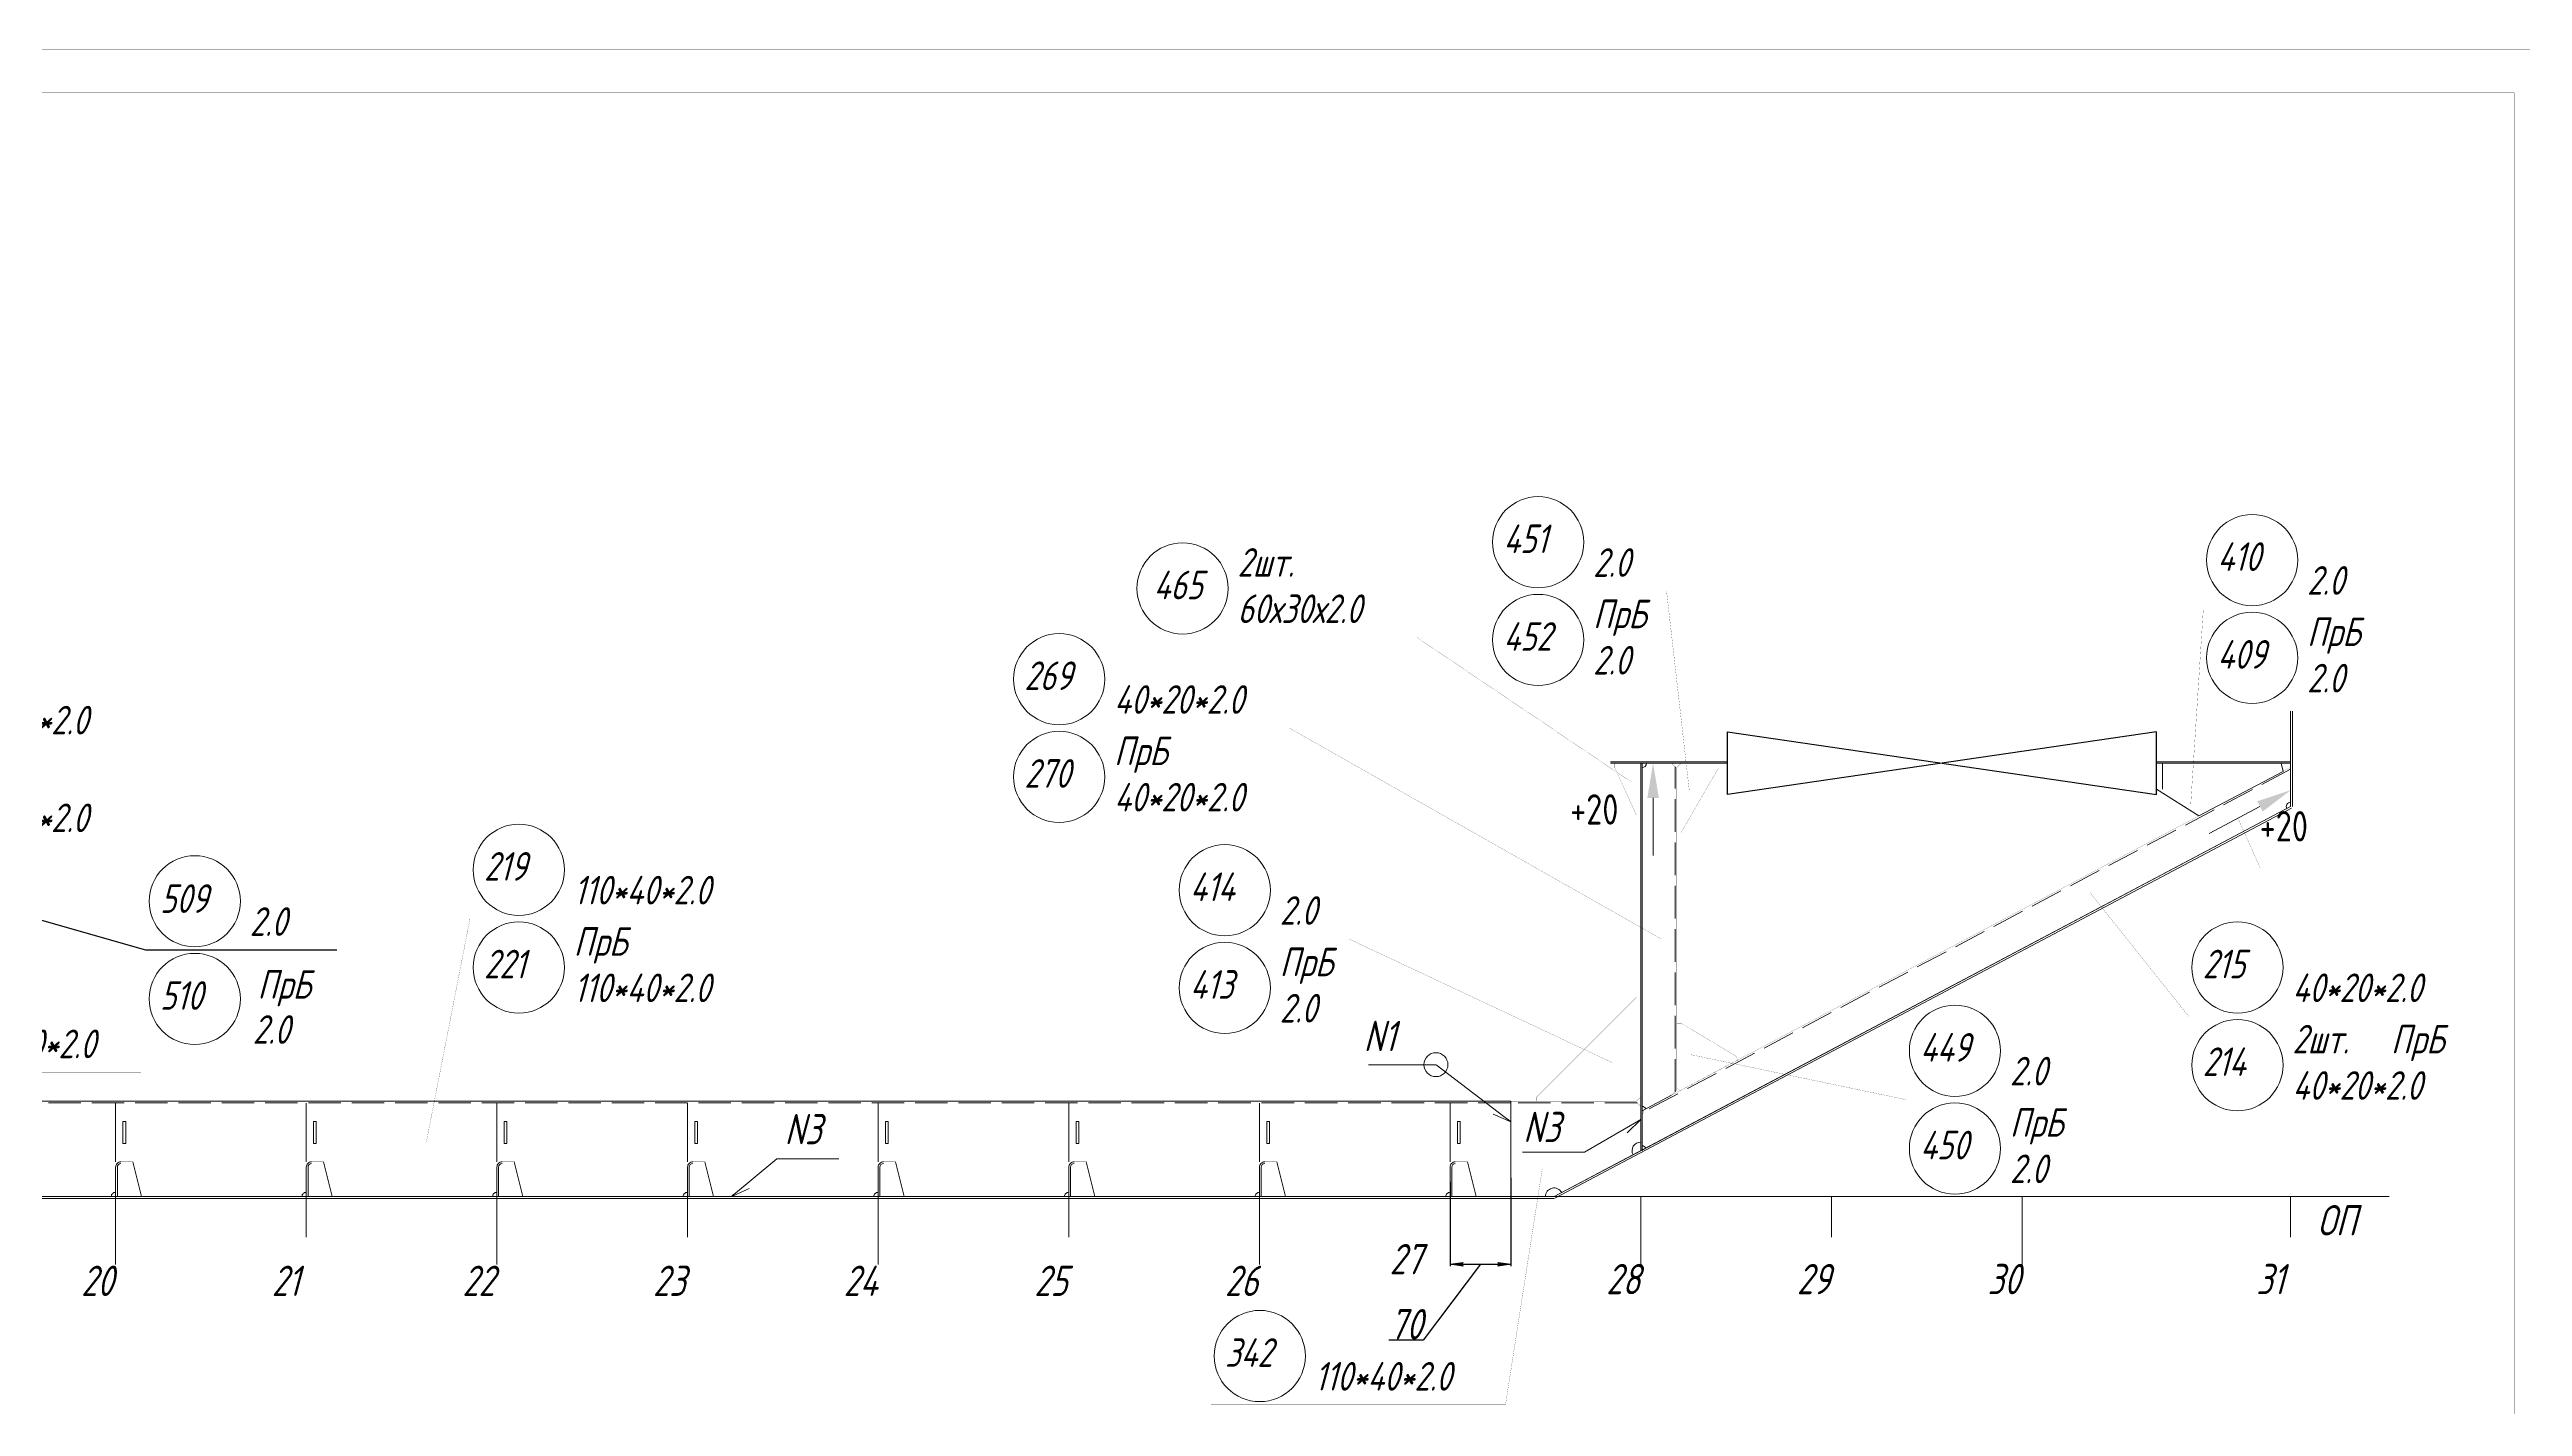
# Model space of a CAD drawing. Header units: millimetres. Extents: x 77380 to 135900, y -26587 to 17301.
# Drawn here: x 107776 to 110630, y 2509 to 4074 of the extents above; entities that cross this region are included whole.
import ezdxf

# ---------------------------------------------------------------- set-up
doc = ezdxf.new("R2010")
doc.units = ezdxf.units.MM
for name, pattern in [('K5LT32768', [0]), ('K5LT32769', [50, 37.5, -12.5]), ('K5LT32770', [0]), ('K5LT32772', [0]), ('K5LT32775', [250, 187.5, -62.5]), ('K5LT32777', [0]), ('K5LT32780', [0]), ('K5LT32781', [0]), ('K5LT32831', [0]), ('K5LT32835', [0]), ('K5LT_THIN', [0])]:
    doc.linetypes.add(name, pattern=pattern)
doc.layers.add('4001', color=7, linetype='Continuous')
doc.layers.add('РАЗМЕРЫ', color=3, linetype='Continuous', lineweight=25)
doc.styles.add('KDIMTEXTSTYLE', font='GOST_AU.SHX', dxfattribs={"width": 0.96, "oblique": 15, "height": 5})
doc.styles.add('KTEXTSTYLE', font='GOST_AU.SHX', dxfattribs={"width": 0.96, "height": 5})
doc.dimstyles.new('KDIMSTYLE (1.00)', dxfattribs={"dimtxt": 5, "dimasz": 1, "dimexe": 2, "dimexo": 0, "dimgap": 1, "dimtad": 1, "dimtxsty": 'KDIMTEXTSTYLE', "dimsah": 1, "dimcen": 0, "dimdle": 1, "dimadec": 0, "dimazin": 0, "dimtfac": 0.667, "dimtmove": 0, "dimatfit": 3, "dimfxl": 1, "dimtvp": 1, "dimtolj": 1, "dimtzin": 0, "dimarcsym": 0})

# ---------------------------------------------------------------- blocks, each defined once
blk = doc.blocks.new('KDIMARROW_01')
blk.add_hatch(color=0).paths.add_polyline_path([(0, 0), (-15, 2), (-13.5, 0), (-15, -2)])
at = {"color": 0, "linetype": 'K5LT_THIN', "lineweight": 18}
for p, q in [((-13.5, 0), (-15, 2)), ((-15, 2), (0, 0)), ((0, 0), (-15, -2)), ((-15, -2), (-13.5, 0))]:
    blk.add_line(p, q, dxfattribs=at)
at = {"layer": '4001', "color": 0, "linetype": 'K5LT_THIN', "lineweight": 18}
blk.add_line((0, 0), (-1, 0), dxfattribs=at)
blk = doc.blocks.new('D36')
at = {"color": 0, "lineweight": -2}
for p, q in [((109462.4, 2772.4), (109462.4, 2670.8)), ((109392.4, 2767.9), (109392.4, 2670.8)), ((109427.4, 2672.8), (109361.3, 2585.1)), ((109393.4, 2672.8), (109461.4, 2672.8)), ((109361.3, 2585.1), (109321.7, 2585.1))]:
    blk.add_line(p, q, dxfattribs=at)
at = {"layer": 'Defpoints', "color": 0, "lineweight": 100}
for p in [(109462.4, 2772.4), (109392.4, 2767.9), (109462.4, 2672.8)]:
    blk.add_point(p, dxfattribs=at)
at = {"color": 0, "lineweight": -2, "rotation": 180}
blk.add_blockref('KDIMARROW_01', (109392.4, 2672.8), dxfattribs=at)
at = {"color": 0, "lineweight": -2}
blk.add_blockref('KDIMARROW_01', (109462.4, 2672.8), dxfattribs=at)
at = {"color": 7, "insert": (109341.5, 2603.7), "char_height": 5, "attachment_point": 5, "style": 'KDIMTEXTSTYLE'}
blk.add_mtext('\\A1;\\H35.0;\\W0.965;\\Q15;\\Q15;\\H35.0;\\W0.965;\\Q15;70\\H35.0;\\W0.965;\\Q15;\\Q15;', dxfattribs=at)
blk = doc.blocks.new('U45')
blk.add_hatch(color=7).paths.add_polyline_path([(109778.9, 17837), (109785.1, 17825.2), (109817.4, 17849.8)])
at = {"color": 7, "linetype": 'K5LT32831', "lineweight": 9}
blk.add_line((109782, 17831.1), (109723.2, 17800), dxfattribs=at)
blk = doc.blocks.new('U46')
blk.add_hatch(color=7).paths.add_polyline_path([(109075, 17840.9), (109088.3, 17840.9), (109081.6, 17880.9)])
at = {"color": 7, "linetype": 'K5LT32831', "lineweight": 9}
blk.add_line((109081.6, 17840.9), (109081.6, 17774.4), dxfattribs=at)
blk = doc.blocks.new('U57')
at = {"color": 7, "linetype": 'K5LT32780', "const_width": 0.18}
for points in [[(101715.3, 12764.4), (110125.3, 12764.4), (110125.3, 18704.4), (101715.3, 18704.4)], [(101915.3, 12814.4), (110075.3, 12814.4), (110075.3, 18654.4), (101915.3, 18654.4)]]:
    blk.add_lwpolyline(points, close=True, dxfattribs=at)
blk = doc.blocks.new('U130')
at = {"color": 7, "linetype": 'K5LT_THIN', "lineweight": 18}
for p, q in [((109002.5, 17432.2), (109067.4, 17469.9)), ((109067.4, 17469.9), (109063.9, 17467.9))]:
    blk.add_line(p, q, dxfattribs=at)
at = {"color": 7, "linetype": 'K5LT32835', "lineweight": 18}
for p, q in [((109064.8, 17468.4), (109064.8, 17468.4)), ((109064.8, 17468.3), (109064.9, 17468.4)), ((109065.4, 17468.2), (109064.8, 17468.4)), ((109065.5, 17468.2), (109064.8, 17468.4)), ((109064.9, 17468.2), (109064.9, 17468.5)), ((109064.9, 17468.2), (109065, 17468.5)), ((109065.6, 17468.3), (109064.9, 17468.5)), ((109065.4, 17468.1), (109064.9, 17468.3)), ((109065.3, 17468.1), (109064.9, 17468.2)), ((109065.3, 17468), (109064.9, 17468.1)), ((109065, 17468.1), (109065.1, 17468.6)), ((109065, 17468), (109065.2, 17468.6)), ((109065.6, 17468.3), (109065, 17468.5)), ((109065.2, 17468), (109065, 17468.1)), ((109065.2, 17467.9), (109065, 17468)), ((109065.1, 17467.9), (109065.3, 17468.7)), ((109065.1, 17467.9), (109065.3, 17468.7)), ((109065.7, 17468.4), (109065.1, 17468.6)), ((109065.7, 17468.4), (109065.1, 17468.6)), ((109065.1, 17467.9), (109065.1, 17467.9)), ((109065.2, 17468), (109065.4, 17468.8)), ((109065.8, 17468.5), (109065.2, 17468.7)), ((109065.3, 17468.1), (109065.5, 17468.8)), ((109065.8, 17468.5), (109065.3, 17468.7)), ((109065.4, 17468.1), (109065.6, 17468.9)), ((109066, 17468.7), (109065.4, 17468.8)), ((109065.9, 17468.6), (109065.4, 17468.7)), ((109065.5, 17468.2), (109065.6, 17468.9)), ((109065.5, 17468.3), (109065.7, 17468.9)), ((109066, 17468.7), (109065.5, 17468.8)), ((109065.6, 17468.4), (109065.8, 17469)), ((109066.1, 17468.8), (109065.6, 17468.9)), ((109065.7, 17468.4), (109065.9, 17469)), ((109066.1, 17468.8), (109065.7, 17468.9)), ((109065.8, 17468.5), (109066, 17469.1)), ((109066.2, 17468.9), (109065.8, 17469)), ((109066.2, 17468.9), (109065.8, 17469)), ((109065.9, 17468.6), (109066, 17469.1)), ((109066.3, 17469), (109065.9, 17469.1)), ((109066, 17468.7), (109066.1, 17469.2)), ((109066.4, 17469), (109066, 17469.1)), ((109066.1, 17468.8), (109066.3, 17469.3)), ((109066.1, 17468.7), (109066.2, 17469.2)), ((109066.5, 17469.1), (109066.1, 17469.2)), ((109066.4, 17469.1), (109066.1, 17469.1)), ((109066.2, 17468.9), (109066.3, 17469.3)), ((109066.5, 17469.2), (109066.2, 17469.2)), ((109066.3, 17469), (109066.4, 17469.4)), ((109066.6, 17469.2), (109066.3, 17469.3)), ((109066.4, 17469), (109066.5, 17469.4)), ((109066.6, 17469.3), (109066.4, 17469.3)), ((109066.5, 17469.1), (109066.6, 17469.4)), ((109066.7, 17469.3), (109066.5, 17469.4)), ((109066.8, 17469.4), (109066.5, 17469.4)), ((109066.6, 17469.2), (109066.7, 17469.5)), ((109066.8, 17469.4), (109066.6, 17469.5)), ((109066.7, 17469.4), (109066.8, 17469.6)), ((109066.7, 17469.3), (109066.7, 17469.5)), ((109066.9, 17469.5), (109066.7, 17469.5)), ((109066.8, 17469.4), (109066.9, 17469.6)), ((109066.9, 17469.5), (109066.8, 17469.6)), ((109067, 17469.6), (109066.8, 17469.6)), ((109066.9, 17469.5), (109067, 17469.7)), ((109067, 17469.6), (109066.9, 17469.6)), ((109067, 17469.6), (109067, 17469.7)), ((109067.1, 17469.7), (109067, 17469.7)), ((109067.1, 17469.7), (109067.1, 17469.8)), ((109067.2, 17469.7), (109067.1, 17469.7)), ((109067.2, 17469.7), (109067.2, 17469.8)), ((109067.2, 17469.8), (109067.2, 17469.8)), ((109067.3, 17469.8), (109067.2, 17469.8)), ((109067.3, 17469.9), (109067.4, 17469.9)), ((109067.3, 17469.9), (109067.3, 17469.9)), ((109067.3, 17469.8), (109067.3, 17469.8))]:
    blk.add_line(p, q, dxfattribs=at)
at = {"color": 7, "linetype": 'K5LT32835', "const_width": 0.18}
blk.add_lwpolyline([(109064.8, 17468.4), (109067.4, 17469.9), (109065.1, 17467.9)], close=True, dxfattribs=at)
blk = doc.blocks.new('U131')
at = {"color": 7, "linetype": 'K5LT_THIN', "lineweight": 18}
for p, q in [((108070.4, 17424.6), (108018.2, 17380.9)), ((108018.2, 17380.9), (108021.3, 17383.5))]:
    blk.add_line(p, q, dxfattribs=at)
at = {"color": 7, "linetype": 'K5LT32835', "lineweight": 18}
for p, q in [((108018.2, 17380.9), (108018.2, 17380.9)), ((108018.2, 17380.9), (108018.2, 17380.9)), ((108018.3, 17381.1), (108018.4, 17381.1)), ((108018.3, 17381), (108018.3, 17381)), ((108018.3, 17381), (108018.3, 17381)), ((108018.4, 17381.2), (108018.4, 17381.1)), ((108018.4, 17381.2), (108018.5, 17381.2)), ((108018.4, 17381.1), (108018.4, 17381)), ((108018.4, 17381.1), (108018.5, 17381.1)), ((108018.5, 17381.3), (108018.5, 17381.1)), ((108018.5, 17381.3), (108018.7, 17381.3)), ((108018.5, 17381.2), (108018.6, 17381.2)), ((108018.6, 17381.5), (108018.6, 17381.3)), ((108018.6, 17381.4), (108018.6, 17381.2)), ((108018.6, 17381.4), (108018.8, 17381.4)), ((108018.6, 17381.4), (108018.7, 17381.3)), ((108018.7, 17381.5), (108018.7, 17381.3)), ((108018.7, 17381.5), (108018.9, 17381.5)), ((108018.7, 17381.5), (108018.9, 17381.5)), ((108018.9, 17381.7), (108018.8, 17381.4)), ((108018.8, 17381.7), (108019.1, 17381.6)), ((108018.8, 17381.6), (108018.8, 17381.4)), ((108018.8, 17381.6), (108019, 17381.6)), ((108018.9, 17381.8), (108018.9, 17381.5)), ((108018.9, 17381.8), (108019.3, 17381.8)), ((108018.9, 17381.8), (108019.2, 17381.7)), ((108018.9, 17381.7), (108019.1, 17381.7)), ((108019.1, 17382), (108019, 17381.6)), ((108019, 17382), (108019.4, 17381.9)), ((108019, 17381.9), (108019, 17381.5)), ((108019, 17381.9), (108019.4, 17381.9)), ((108019.1, 17382.1), (108019.1, 17381.7)), ((108019.1, 17382.1), (108019.6, 17382)), ((108019.1, 17382), (108019.5, 17382)), ((108019.3, 17382.3), (108019.2, 17381.8)), ((108019.2, 17382.2), (108019.2, 17381.7)), ((108019.2, 17382.2), (108019.7, 17382.2)), ((108019.2, 17382.1), (108019.6, 17382.1)), ((108019.4, 17382.4), (108019.3, 17381.8)), ((108019.3, 17382.3), (108019.8, 17382.3)), ((108019.3, 17382.3), (108019.8, 17382.2)), ((108019.4, 17382.4), (108019.4, 17381.9)), ((108019.4, 17382.4), (108020, 17382.4)), ((108019.4, 17382.4), (108019.9, 17382.3)), ((108019.6, 17382.6), (108019.5, 17382)), ((108019.5, 17382.6), (108020.1, 17382.5)), ((108019.5, 17382.5), (108019.5, 17381.9)), ((108019.5, 17382.5), (108020, 17382.4)), ((108019.6, 17382.7), (108019.6, 17382.1)), ((108019.6, 17382.7), (108020.2, 17382.6)), ((108019.6, 17382.6), (108020.2, 17382.6)), ((108019.8, 17382.9), (108019.7, 17382.2)), ((108019.7, 17382.8), (108019.7, 17382.1)), ((108019.7, 17382.8), (108020.4, 17382.7)), ((108019.7, 17382.7), (108020.3, 17382.7)), ((108019.9, 17383), (108019.8, 17382.2)), ((108019.8, 17382.9), (108020.5, 17382.9)), ((108019.8, 17382.8), (108020.5, 17382.8)), ((108020, 17383.2), (108019.9, 17382.4)), ((108019.9, 17383.1), (108019.9, 17382.3)), ((108019.9, 17383.1), (108020.3, 17383.1)), ((108019.9, 17383), (108020.3, 17383)), ((108019.9, 17383), (108020.4, 17382.9)), ((108020.1, 17383.2), (108020, 17382.4)), ((108020, 17383.2), (108020.2, 17383.2)), ((108020, 17383.1), (108020.2, 17383.1)), ((108020.1, 17383.3), (108020.1, 17383.3)), ((108020.2, 17383.2), (108020.1, 17382.5)), ((108020.1, 17383.2), (108020.1, 17382.5)), ((108020.3, 17383.1), (108020.2, 17382.6)), ((108020.4, 17383), (108020.3, 17382.7)), ((108020.3, 17383), (108020.3, 17382.6)), ((108020.4, 17382.9), (108020.4, 17382.8)), ((108020.5, 17382.8), (108020.5, 17382.8))]:
    blk.add_line(p, q, dxfattribs=at)
at = {"color": 7, "linetype": 'K5LT32835', "const_width": 0.18}
blk.add_lwpolyline([(108020.5, 17382.8), (108018.2, 17380.9), (108020.1, 17383.3)], close=True, dxfattribs=at)
blk = doc.blocks.new('U134')
at = {"color": 7, "linetype": 'K5LT_THIN', "lineweight": 18}
for p, q in [((108831.1, 17533.1), (108917.4, 17467.3)), ((108917.4, 17467.3), (108914.2, 17469.7))]:
    blk.add_line(p, q, dxfattribs=at)
at = {"color": 7, "linetype": 'K5LT32835', "lineweight": 18}
for p, q in [((108914.6, 17468.7), (108914.6, 17468.7)), ((108914.7, 17468.8), (108915.4, 17468.9)), ((108914.7, 17468.7), (108915.4, 17468.8)), ((108914.7, 17468.6), (108915.5, 17468.8)), ((108914.8, 17468.6), (108914.7, 17468.8)), ((108914.7, 17468.6), (108914.7, 17468.7)), ((108914.8, 17468.9), (108915.2, 17469)), ((108914.8, 17468.9), (108915.3, 17468.9)), ((108914.8, 17468.6), (108914.8, 17468.9)), ((108914.8, 17468.6), (108915.6, 17468.7)), ((108914.9, 17469.1), (108915.1, 17469.1)), ((108914.9, 17469), (108915.1, 17469)), ((108914.9, 17468.5), (108914.9, 17469)), ((108915, 17468.5), (108914.9, 17469)), ((108914.9, 17468.5), (108915.6, 17468.6)), ((108915, 17469.1), (108915, 17469.1)), ((108915.1, 17468.5), (108915, 17469.1)), ((108915.1, 17468.4), (108915, 17469.1)), ((108915, 17468.5), (108915.7, 17468.6)), ((108915.2, 17468.4), (108915.1, 17469.1)), ((108915.1, 17468.4), (108915.8, 17468.5)), ((108915.3, 17468.4), (108915.2, 17469)), ((108915.3, 17468.3), (108915.2, 17469)), ((108915.2, 17468.4), (108915.9, 17468.5)), ((108915.4, 17468.3), (108915.3, 17468.9)), ((108915.3, 17468.3), (108915.9, 17468.4)), ((108915.5, 17468.3), (108915.4, 17468.8)), ((108915.4, 17468.3), (108916, 17468.4)), ((108915.5, 17468.2), (108915.5, 17468.8)), ((108915.6, 17468.2), (108915.5, 17468.7)), ((108915.5, 17468.2), (108916.1, 17468.3)), ((108915.7, 17468.2), (108915.6, 17468.7)), ((108915.6, 17468.2), (108916.1, 17468.3)), ((108915.7, 17468.1), (108915.7, 17468.6)), ((108915.8, 17468.1), (108915.7, 17468.6)), ((108915.7, 17468.1), (108916.2, 17468.2)), ((108915.9, 17468.1), (108915.8, 17468.5)), ((108915.8, 17468.1), (108916.3, 17468.2)), ((108915.9, 17468), (108915.9, 17468.5)), ((108915.9, 17468), (108916.4, 17468.1)), ((108916, 17468), (108916, 17468.4)), ((108916.1, 17468), (108916, 17468.4)), ((108916, 17468), (108916.4, 17468.1)), ((108916.2, 17467.9), (108916.1, 17468.3)), ((108916.1, 17467.9), (108916.5, 17468)), ((108916.2, 17467.9), (108916.2, 17468.2)), ((108916.3, 17467.9), (108916.2, 17468.2)), ((108916.2, 17467.9), (108916.6, 17467.9)), ((108916.4, 17467.8), (108916.3, 17468.1)), ((108916.3, 17467.8), (108916.6, 17467.9)), ((108916.4, 17467.8), (108916.4, 17468.1)), ((108916.4, 17467.8), (108916.7, 17467.8)), ((108916.5, 17467.8), (108916.5, 17468)), ((108916.6, 17467.7), (108916.5, 17468)), ((108916.5, 17467.7), (108916.8, 17467.8)), ((108916.6, 17467.7), (108916.6, 17467.9)), ((108916.6, 17467.7), (108916.9, 17467.7)), ((108916.7, 17467.7), (108916.7, 17467.9)), ((108916.8, 17467.6), (108916.7, 17467.8)), ((108916.7, 17467.6), (108916.9, 17467.7)), ((108916.8, 17467.6), (108916.8, 17467.8)), ((108916.8, 17467.6), (108917, 17467.6)), ((108916.9, 17467.6), (108916.9, 17467.7)), ((108916.9, 17467.5), (108917.1, 17467.6)), ((108917, 17467.5), (108917, 17467.6)), ((108917, 17467.5), (108917, 17467.6)), ((108917, 17467.5), (108917.1, 17467.5)), ((108917.1, 17467.4), (108917.2, 17467.5)), ((108917.1, 17467.5), (108917.1, 17467.5)), ((108917.2, 17467.4), (108917.2, 17467.5)), ((108917.2, 17467.4), (108917.3, 17467.4)), ((108917.2, 17467.4), (108917.2, 17467.4)), ((108917.3, 17467.4), (108917.3, 17467.4)), ((108917.3, 17467.3), (108917.4, 17467.3))]:
    blk.add_line(p, q, dxfattribs=at)
at = {"color": 7, "linetype": 'K5LT32835', "const_width": 0.18}
blk.add_lwpolyline([(108915, 17469.1), (108917.4, 17467.3), (108914.6, 17468.7)], close=True, dxfattribs=at)
blk = doc.blocks.new('*D662')
at = {"layer": 'Defpoints', "color": 0}
for p in [(105858.1, 2881.7), (105856.2, 2838.1), (105856.8, 2750.9), (108662.5, 2750.9)]:
    blk.add_point(p, dxfattribs=at)
at = {"layer": 'РАЗМЕРЫ', "color": 0, "lineweight": -2}
for p, q in [((105858.1, 2881.7), (105855.9, 2881.8)), ((105856.8, 2750.9), (105852.9, 2750.9))]:
    blk.add_line(p, q, dxfattribs=at)
blk.add_arc((108662.5, 2750.9), 2807.6, 177.3485, 179.9796, dxfattribs=at)
at = {"layer": 'РАЗМЕРЫ', "color": 0}
for points in [[(105858.1, 2880.7), (105857.7, 2880.8), (105857.9, 2881.8)], [(105854.7, 2751.9), (105855.1, 2751.9), (105854.9, 2750.9)]]:
    blk.add_solid(points, dxfattribs=at)
at = {"layer": 'РАЗМЕРЫ', "color": 0, "insert": (105852, 2816.4), "char_height": 5, "attachment_point": 5, "rotation": 88.6641, "style": 'KDIMTEXTSTYLE'}
blk.add_mtext('\\A1;3%%d', dxfattribs=at)

msp = doc.modelspace()

# ---------------------------------------------------------------- linework, layer by layer
at = {"color": 3, "linetype": 'K5LT32768', "lineweight": 18, "true_color": 0x00ff00}
for p, q in [((110362.427, 3200.876), (110362.427, 3310.876)), ((110364.426, 3200.876), (110364.426, 3310.876)), ((109712.427, 3252.376), (109577.429, 3252.376)), ((109712.427, 3250.876), (109577.429, 3250.876)), ((109612.427, 2803.817), (109612.427, 3250.876)), ((109613.926, 2803.817), (109613.926, 3250.876)), ((109613.926, 3250.876), (109613.926, 2849.871)), ((109647.929, 3250.876), (109613.926, 3250.876)), ((110362.427, 3252.376), (110207.427, 3252.376)), ((110362.427, 3250.876), (110207.427, 3250.876)), ((110362.427, 3200.876), (109512.427, 2750.876)), ((110363.364, 3199.108), (109513.364, 2749.108)), ((109613.926, 2804.611), (110362.427, 3200.876)), ((109462.427, 2860.949), (107212.427, 2860.949)), ((109612.427, 2803.817), (109612.427, 2854.876)), ((109613.926, 2849.871), (109647.929, 2867.871)), ((109613.926, 2843.082), (109613.926, 2804.611)), ((109512.427, 2750.876), (109612.427, 2803.817)), ((107852.427, 2750.876), (107852.427, 2784.949)), ((107854.429, 2750.876), (107854.429, 2784.949)), ((108072.428, 2750.876), (108072.428, 2784.949)), ((108074.427, 2750.876), (108074.427, 2784.949)), ((108292.426, 2750.876), (108292.426, 2784.949)), ((108294.428, 2750.876), (108294.428, 2784.949)), ((108512.427, 2750.876), (108512.427, 2784.949)), ((108514.426, 2750.876), (108514.426, 2784.949)), ((108732.429, 2750.876), (108732.429, 2784.949)), ((108734.428, 2750.876), (108734.428, 2784.949)), ((108952.427, 2750.876), (108952.427, 2784.949)), ((108954.429, 2750.876), (108954.429, 2784.949)), ((109172.428, 2750.876), (109172.428, 2784.949)), ((109174.427, 2750.876), (109174.427, 2784.949)), ((109392.426, 2750.876), (109392.426, 2784.949)), ((109394.428, 2750.876), (109394.428, 2784.949)), ((109512.427, 2750.876), (103587.427, 2750.876)), ((109512.427, 2748.876), (103587.427, 2748.876)), ((106663.926, 2750.876), (109512.427, 2750.876))]:
    msp.add_line(p, q, dxfattribs=at)
at = {"color": 7, "linetype": 'K5LT_THIN'}
for p, q in [((110207.427, 3287.027), (109712.427, 3214.725)), ((109712.427, 3214.725), (109712.427, 3287.027)), ((109712.427, 3287.027), (110207.427, 3214.725)), ((110207.427, 3214.725), (110207.427, 3287.027))]:
    msp.add_line(p, q, dxfattribs=at)
at = {"color": 3, "linetype": 'K5LT32769', "lineweight": 18, "true_color": 0x00ff00}
for p, q in [((110362.427, 3243.955), (109615.623, 2848.587)), ((109652, 2871.944), (109652, 3246.803)), ((109462.427, 2858.949), (107212.427, 2858.949)), ((109608.353, 2858.949), (109462.427, 2858.949))]:
    msp.add_line(p, q, dxfattribs=at)
at = {"color": 2, "linetype": 'K5LT32770', "lineweight": 18, "true_color": 0xffff00}
for p, q in [((110214.426, 3220.876), (110214.426, 3250.876)), ((110214.426, 3250.876), (110351.426, 3250.876)), ((110353.745, 3241.532), (110256.486, 3190.141)), ((110351.426, 3250.876), (110353.745, 3241.532)), ((110256.486, 3190.141), (110256.44, 3190.23)), ((107863.992, 2837.401), (107860.861, 2837.401)), ((107860.861, 2837.401), (107860.861, 2812.352)), ((107863.992, 2812.352), (107863.992, 2837.401)), ((108083.993, 2837.401), (108080.862, 2837.401)), ((108080.862, 2837.401), (108080.862, 2812.352)), ((108083.993, 2812.352), (108083.993, 2837.401)), ((108303.991, 2837.401), (108300.86, 2837.401)), ((108300.86, 2837.401), (108300.86, 2812.352)), ((108303.991, 2812.352), (108303.991, 2837.401)), ((108523.992, 2837.401), (108520.861, 2837.401)), ((108520.861, 2837.401), (108520.861, 2812.352)), ((108523.992, 2812.352), (108523.992, 2837.401)), ((108743.994, 2837.401), (108740.862, 2837.401)), ((108740.862, 2837.401), (108740.862, 2812.352)), ((108743.994, 2812.352), (108743.994, 2837.401)), ((108963.992, 2837.401), (108960.861, 2837.401)), ((108960.861, 2837.401), (108960.861, 2812.352)), ((108963.992, 2812.352), (108963.992, 2837.401)), ((109183.993, 2837.401), (109180.862, 2837.401)), ((109180.862, 2837.401), (109180.862, 2812.352)), ((109183.993, 2812.352), (109183.993, 2837.401)), ((109403.991, 2837.401), (109400.86, 2837.401)), ((109400.86, 2837.401), (109400.86, 2812.352)), ((109403.991, 2812.352), (109403.991, 2837.401)), ((107860.861, 2812.352), (107863.992, 2812.352)), ((108080.862, 2812.352), (108083.993, 2812.352)), ((108300.86, 2812.352), (108303.991, 2812.352)), ((108520.861, 2812.352), (108523.992, 2812.352)), ((108740.862, 2812.352), (108743.994, 2812.352)), ((108960.861, 2812.352), (108963.992, 2812.352)), ((109180.862, 2812.352), (109183.993, 2812.352)), ((109400.86, 2812.352), (109403.991, 2812.352))]:
    msp.add_line(p, q, dxfattribs=at)
at = {"color": 7, "linetype": 'K5LT_THIN', "lineweight": 18}
for p, q in [((110207.427, 3220.843), (110256.486, 3190.141)), ((109462.427, 2837.309), (109442.237, 2846.047)), ((109612.427, 2839.901), (109596.68, 2824.538)), ((108563.571, 2751.161), (108583.645, 2760.163))]:
    msp.add_line(p, q, dxfattribs=at)
at = {"color": 1}
msp.add_line((107887.371, 3035.294), (107628.582, 3109.189), dxfattribs=at)
at = {"color": 1, "linetype": 'K5LT32772', "true_color": 0xff0000}
msp.add_line((108107.691, 3035.294), (107887.371, 3035.294), dxfattribs=at)
at = {"color": 7, "linetype": 'K5LT32780', "lineweight": 18}
for p, q in [((109376.104, 2903.129), (109298.427, 2903.129)), ((109462.427, 2750.876), (109462.427, 2860.949)), ((109475.854, 2802.141), (109547.535, 2802.141)), ((108615.419, 2794.626), (108687.101, 2794.626))]:
    msp.add_line(p, q, dxfattribs=at)
at = {"color": 2, "linetype": 'K5LT32775', "lineweight": 18, "true_color": 0xffff00}
for p, q in [((107852.427, 2858.876), (107852.427, 2790.876)), ((108072.428, 2858.876), (108072.428, 2790.876)), ((108292.426, 2858.876), (108292.426, 2790.876)), ((108512.427, 2858.876), (108512.427, 2790.876)), ((108732.429, 2858.876), (108732.429, 2790.876)), ((108952.427, 2858.876), (108952.427, 2790.876)), ((109172.428, 2858.876), (109172.428, 2790.876)), ((109392.426, 2858.876), (109392.426, 2790.876))]:
    msp.add_line(p, q, dxfattribs=at)
at = {"color": 3, "linetype": 'K5LT32777', "lineweight": 18, "true_color": 0x00ff00}
for p, q in [((107872.355, 2790.948), (107882.429, 2750.875)), ((108092.355, 2790.948), (108102.429, 2750.875)), ((108312.354, 2790.948), (108322.428, 2750.875)), ((108532.355, 2790.949), (108542.429, 2750.876)), ((108752.356, 2790.946), (108762.43, 2750.873)), ((108972.355, 2790.949), (108982.429, 2750.876)), ((109192.356, 2790.946), (109202.429, 2750.873)), ((109392.426, 2755.876), (109392.426, 2784.876)), ((109412.354, 2790.949), (109422.428, 2750.876))]:
    msp.add_line(p, q, dxfattribs=at)
at = {"color": 1, "linetype": 'K5LT32781', "lineweight": 0, "true_color": 0xff0000}
for p, q in [((102862.427, 2750.876), (110476.198, 2750.876)), ((107852.427, 2750.876), (107852.427, 2672.751)), ((108072.427, 2750.876), (108072.427, 2704.001)), ((108292.427, 2750.876), (108292.427, 2672.751)), ((108512.427, 2750.876), (108512.427, 2704.001)), ((108732.427, 2750.876), (108732.427, 2672.751)), ((108952.427, 2750.876), (108952.427, 2704.001)), ((109172.427, 2750.876), (109172.427, 2672.751)), ((109392.427, 2750.876), (109392.427, 2704.001)), ((109612.427, 2750.876), (109612.427, 2672.751)), ((109832.427, 2750.876), (109832.427, 2704.001)), ((110052.427, 2750.876), (110052.427, 2672.751)), ((110362.427, 2750.876), (110362.427, 2704.001))]:
    msp.add_line(p, q, dxfattribs=at)
at = {"color": 1, "linetype": 'K5LT32772', "true_color": 0xff0000, "const_width": 0.18}
for points in [[(109437.683, 3449.541), (109642.211, 3449.541), (109668.569, 3218.39)], [(110463.835, 3428.928), (110261.669, 3428.928), (110247.159, 3203.911)], [(109602.105, 3228.952), (109353.861, 3396.255), (109027.3, 3396.255)], [(108884.914, 3291.533), (109206.738, 3291.533), (109636.09, 3048.17)], [(107874.501, 3267.72), (107551.274, 3267.72), (107173.683, 3085.694)], [(110212.427, 3250.876), (110212.427, 3220.876), (110214.426, 3220.876), (110214.426, 3250.876)], [(110589.776, 2958.916), (110244.675, 2958.916), (110130.774, 3101.732)], [(108601.252, 3071.583), (108261.351, 3071.583), (108210.827, 2812.942)], [(109076.048, 3048.049), (109275.845, 3048.049), (109579.95, 2905.288)], [(110118.453, 2862.772), (109918.655, 2862.772), (109670.428, 2914.606)], [(107881.85, 2894.172), (107558.623, 2894.172), (107426.789, 2767.913)], [(107858.427, 2790.949), (107872.355, 2790.949), (107872.355, 2788.949), (107858.427, 2788.949)], [(108078.428, 2790.949), (108092.356, 2790.949), (108092.356, 2788.949), (108078.428, 2788.949)], [(108298.426, 2790.949), (108312.354, 2790.949), (108312.354, 2788.949), (108298.426, 2788.949)], [(108518.427, 2790.949), (108532.355, 2790.949), (108532.355, 2788.949), (108518.427, 2788.949)], [(108738.428, 2790.949), (108752.354, 2790.949), (108752.354, 2788.949), (108738.428, 2788.949)], [(108958.427, 2790.949), (108972.355, 2790.949), (108972.355, 2788.949), (108958.427, 2788.949)], [(109116.422, 2510.623), (109456.322, 2510.623), (109498.696, 2782.415)], [(109178.428, 2790.949), (109192.356, 2790.949), (109192.356, 2788.949), (109178.428, 2788.949)], [(109398.426, 2790.949), (109412.354, 2790.949), (109412.354, 2788.949), (109398.426, 2788.949)]]:
    msp.add_lwpolyline(points, dxfattribs=at)
at = {"color": 2, "linetype": 'K5LT32770', "true_color": 0xffff00, "const_width": 0.18}
for points in [[(109607.43, 3250.876), (109582.43, 3250.876), (109582.43, 3245.877), (109607.43, 3190.877), (109612.429, 3190.877), (109612.429, 3245.877), (109607.43, 3250.876)], [(109658.927, 3250.876), (109702.427, 3250.876), (109702.427, 3245.876), (109658.927, 3170.876), (109653.928, 3170.876), (109653.928, 3245.876), (109658.927, 3250.876)], [(109607.429, 2860.876), (109492.426, 2860.876), (109492.426, 2865.876), (109607.429, 2980.876), (109612.427, 2980.876), (109612.427, 2865.876), (109607.429, 2860.876)], [(109653.928, 2876.076), (109653.928, 2951.076), (109658.927, 2951.076), (109722.309, 2912.897), (109724.647, 2908.477), (109658.347, 2873.413), (109653.928, 2876.076)]]:
    msp.add_lwpolyline(points, dxfattribs=at)
at = {"color": 3, "linetype": 'K5LT32768', "true_color": 0x00ff00, "const_width": 0.18}
for points in [[(110362.428, 3205.876), (110362.427, 3246.218), (109616.453, 2851.291), (109613.926, 2843.082)], [(109647.929, 2867.871), (109654.002, 2873.944), (109654.002, 3244.803), (109647.929, 3250.876)], [(109612.427, 2854.876), (109606.354, 2860.949), (109462.427, 2860.949)]]:
    msp.add_lwpolyline(points, dxfattribs=at)
at = {"color": 7, "linetype": 'K5LT32780', "const_width": 0.18}
msp.add_lwpolyline([(110402.383, 3130.031), (110327.366, 3130.031), (110301.557, 3187.595)], dxfattribs=at)
at = {"color": 1, "linetype": 'K5LT32772', "lineweight": 18, "true_color": 0xff0000}
for centre in [(109494.043, 3505.901), (110318.029, 3485.288), (109083.66, 3452.615), (109494.043, 3393.181), (110318.029, 3372.567), (108941.274, 3347.893), (108941.274, 3235.173), (108317.711, 3127.943), (107943.732, 3091.654), (109132.408, 3104.409), (108317.711, 3015.223), (110301.035, 3015.276), (107943.732, 2978.934), (109132.408, 2991.689), (109975.015, 2919.132), (110301.035, 2902.556), (109975.015, 2806.412), (109172.782, 2566.983)]:
    msp.add_circle(centre, 52.603, dxfattribs=at)
at = {"color": 7, "linetype": 'K5LT32780', "lineweight": 18}
msp.add_circle((109376.104, 2903.129), 13.816, dxfattribs=at)
at = {"color": 3, "linetype": 'K5LT32768', "lineweight": 18, "true_color": 0x00ff00}
for centre, radius, start, end in [((109613.926, 3250.877), 5.001, 269.996185, 359.981964), ((110362.427, 3200.876), 5, 90.000305, 207.897171), ((109613.926, 2849.871), 5, 27.896086, 89.997635), ((109612.427, 2803.817), 10, 90.000305, 207.897171), ((109613.926, 2804.611), 5, 27.898588, 90.002396), ((107858.427, 2784.949), 6, 90.001465, 180.002182), ((107858.427, 2784.951), 3.998, 90.005737, 180.027054), ((108078.428, 2784.949), 6, 90.001465, 180.002182), ((108078.428, 2784.948), 4.001, 89.999329, 179.989746), ((108298.426, 2784.949), 6, 90.001465, 180.002182), ((108298.426, 2784.951), 3.998, 90.005737, 180.027054), ((108518.427, 2784.949), 6, 90.001465, 180.002182), ((108518.427, 2784.948), 4.001, 89.999329, 179.989746), ((108738.428, 2784.949), 6, 90.001465, 180.002182), ((108738.428, 2784.948), 4.001, 89.999329, 179.989746), ((108958.427, 2784.949), 6, 90.001465, 180.002182), ((108958.427, 2784.951), 3.998, 90.005737, 180.027054), ((109178.428, 2784.949), 6, 90.001465, 180.002182), ((109178.428, 2784.948), 4.001, 89.999329, 179.989746), ((109398.426, 2784.949), 6, 90.001465, 180.002182), ((109398.426, 2784.951), 3.998, 90.005737, 180.027054), ((109512.427, 2750.877), 10, 27.893064, 180.008987)]:
    msp.add_arc(centre, radius, start, end, dxfattribs=at)
at = {"color": 3, "linetype": 'K5LT32777', "lineweight": 18, "true_color": 0x00ff00}
for centre in [(107852.427, 2750.876), (108072.427, 2750.876), (108292.426, 2750.876), (108512.428, 2750.877), (108732.428, 2750.874), (108952.427, 2750.877), (109172.428, 2750.874), (109392.426, 2750.877)]:
    msp.add_arc(centre, 4.999, 90.001302, 180.011814, dxfattribs=at)

# ---------------------------------------------------------------- block references
for name in ['U57', 'U46', 'U45', 'U134', 'U130', 'U131']:
    msp.add_blockref(name, (545.046, -14630.011))

# ---------------------------------------------------------------- texts
at = {"color": 7, "char_height": 2.5, "attachment_point": 1, "style": 'KTEXTSTYLE'}
for s, insert in [('\\H3.5;\\W0.965;\\Q15;\\Q15;\\H33.00;{\\c255;451}', (109453.907, 3526.377)), ('\\H3.5;\\W0.965;\\Q15;\\Q15;\\H33.00;2шт.', (109147.065, 3499.136)), ('\\H3.5;\\W0.965;\\Q15;\\Q15;\\H33.00;{\\c255;2.0}', (109557.448, 3498.979)), ('\\H3.5;\\W0.965;\\Q15;\\Q15;\\H33.00;{\\c255;410}', (110277.893, 3505.763)), ('\\H3.5;\\W0.965;\\Q15;\\Q15;\\H33.00;{\\c255;465}', (109050.261, 3473.091)), ('\\H3.5;\\W0.965;\\Q15;\\Q15;\\H33.00;{\\c255;2.0}', (110381.434, 3478.366)), ('\\H3.5;\\W0.965;\\Q15;\\Q15;\\H33.00;{\\c255;60х30х2.0}', (109147.065, 3445.693)), ('\\H3.5;\\W0.965;\\Q15;\\Q15;\\H33.00;{\\c16711935;ПрБ}', (109557.448, 3439.702)), ('\\H3.5;\\W0.965;\\Q15;\\Q15;\\H33.00;{\\c255;452}', (109453.907, 3413.656)), ('\\H3.5;\\W0.965;\\Q15;\\Q15;\\H33.00;{\\c16711935;ПрБ}', (110381.434, 3419.089)), ('\\H3.5;\\W0.965;\\Q15;\\Q15;\\H33.00;{\\c255;269}', (108901.138, 3368.368)), ('\\H3.5;\\W0.965;\\Q15;\\Q15;\\H33.00;{\\c255;2.0}', (109557.448, 3386.259)), ('\\H3.5;\\W0.965;\\Q15;\\Q15;\\H33.00;{\\c255;409}', (110277.893, 3393.043)), ('\\H3.5;\\W0.965;\\Q15;\\Q15;\\H33.00;{\\c255;40*20*2.0}', (109004.679, 3340.971)), ('\\H3.5;\\W0.965;\\Q15;\\Q15;\\H33.00;{\\c255;2.0}', (110381.434, 3365.646)), ('\\H3.5;\\W0.965;\\Q15;\\Q15;\\H33.00;{\\c255;40*20*2.0}', (107671.04, 3317.158)), ('\\H3.5;\\W0.965;\\Q15;\\Q15;\\H33.00;{\\c255;270}', (108901.138, 3255.649)), ('\\H3.5;\\W0.965;\\Q15;\\Q15;\\H33.00;{\\c16711935;ПрБ}', (109004.679, 3281.694)), ('\\H3.5;\\W0.965;\\Q15;\\Q15;\\H33.00;{\\c255;40*20*2.0}', (109004.679, 3228.252)), ('\\H3.5;\\W0.965;\\Q15;\\Q15;\\H33.00;{\\c255;40*20*2.0}', (107671.04, 3204.438)), ('\\H3.5;\\W0.965;\\Q15;\\Q0;\\H35.00;+20', (109530.935, 3215.124)), ('\\H3.5;\\W0.965;\\Q15;\\Q0;\\H35.00;+20', (110326.697, 3195.673)), ('\\H3.5;\\W0.965;\\Q15;\\Q15;\\H33.00;{\\c255;219}', (108277.575, 3148.418)), ('{\\H13.2x;\\Q15;\\W0.965;\\C1;\\c255;509}', (107903.674, 3111.234)), ('\\H3.5;\\W0.965;\\Q15;\\Q15;\\H33.00;{\\c255;110*40*2.0}', (108381.116, 3121.021)), ('\\H3.5;\\W0.965;\\Q15;\\Q15;\\H33.00;{\\c255;414}', (109092.272, 3124.885)), ('{\\H13.2x;\\Q15;\\W0.965;\\C1;\\c255;2.0}', (108007.136, 3084.732)), ('\\H3.5;\\W0.965;\\Q15;\\Q15;\\H33.00;{\\c255;2.0}', (109195.813, 3097.487)), ('\\H3.5;\\W0.965;\\Q15;\\Q15;\\H33.00;{\\c16711935;ПрБ}', (108381.116, 3061.744)), ('\\H3.5;\\W0.965;\\Q15;\\Q15;\\H33.00;{\\c255;221}', (108277.575, 3035.699)), ('\\H3.5;\\W0.965;\\Q15;\\Q15;\\H33.00;{\\c16711935;ПрБ}', (109195.813, 3038.21)), ('\\H3.5;\\W0.965;\\Q15;\\Q15;\\H33.00;{\\c255;215}', (110260.899, 3035.751)), ('{\\H13.2x;\\Q15;\\W0.965;\\C1;\\c255;510}', (107903.596, 2999.409)), ('\\H3.5;\\W0.965;\\Q15;\\Q15;\\H33.00;{\\c16711935;ПрБ}', (108016.134, 3012.236)), ('\\H3.5;\\W0.965;\\Q15;\\Q15;\\H33.00;{\\c255;110*40*2.0}', (108381.116, 3008.302)), ('\\H3.5;\\W0.965;\\Q15;\\Q15;\\H33.00;{\\c255;413}', (109092.272, 3012.164)), ('\\H3.5;\\W0.965;\\Q15;\\Q15;\\H33.00;{\\c255;40*20*2.0}', (110364.44, 3008.354)), ('\\H3.5;\\W0.965;\\Q15;\\Q15;\\H33.00;{\\c255;2.0}', (109195.813, 2984.767)), ('{\\H13.2x;\\Q15;\\W0.965;\\C1;\\c255;40*50*2.0}', (107678.388, 2943.61)), ('{\\H13.2x;\\Q15;\\W0.965;\\C1;\\c255;2.0}', (108010.565, 2960.233)), ('\\H3.5;\\W0.965;\\Q15;\\Q15;\\H35.00;N1', (109292.684, 2953.697)), ('\\H3.5;\\W0.965;\\Q15;\\Q15;\\H33.00;{\\c255;449}', (109934.88, 2939.608)), ('\\H3.5;\\W0.965;\\Q15;\\Q15;\\H33.00;2шт.', (110364.44, 2949.077)), ('\\H3.5;\\W0.965;\\Q15;\\Q15;\\H33.00;{\\c16711935;ПрБ}', (110478.255, 2949.077)), ('\\H3.5;\\W0.965;\\Q15;\\Q15;\\H33.00;{\\c255;2.0}', (110038.42, 2912.21)), ('\\H3.5;\\W0.965;\\Q15;\\Q15;\\H33.00;{\\c255;214}', (110260.899, 2923.031)), ('\\H3.5;\\W0.965;\\Q15;\\Q15;\\H33.00;{\\c255;40*20*2.0}', (110364.44, 2895.635)), ('\\H3.5;\\W0.965;\\Q15;\\Q15;\\H35.00;N3', (108624.391, 2846.194)), ('\\H3.5;\\W0.965;\\Q15;\\Q15;\\H35.00;N3', (109476.825, 2848.709)), ('\\H3.5;\\W0.965;\\Q15;\\Q15;\\H33.00;{\\c255;450}', (109934.88, 2826.887)), ('\\H3.5;\\W0.965;\\Q15;\\Q15;\\H33.00;{\\c16711935;ПрБ}', (110038.421, 2852.933)), ('\\H3.5;\\W0.965;\\Q15;\\Q15;\\H33.00;{\\c255;2.0}', (110038.42, 2799.49)), ('\\H3.5;\\W0.965;\\Q15;\\Q15;\\H35.00;ОП', (110393.196, 2741.061)), ('\\H3.5;\\W0.965;\\Q15;\\Q15;\\H33.00;{\\c255;342}', (109132.646, 2587.458)), ('\\H3.5;\\W0.965;\\Q15;\\Q15;\\H33.00;{\\c255;110*40*2.0}', (109236.187, 2560.062))]:
    msp.add_mtext(s, dxfattribs=dict(at, insert=insert))
at = {"color": 7, "char_height": 2.5, "attachment_point": 1, "rotation": 359.999999, "style": 'KTEXTSTYLE'}
for s, insert in [('\\H3.5;\\W0.965;\\Q15;\\Q15;\\H35.00;{\\c255;27}', (109322.532, 2696.24)), ('\\H3.5;\\W0.965;\\Q15;\\Q15;\\H35.00;{\\c255;20}', (107812.532, 2671.24)), ('\\H3.5;\\W0.965;\\Q15;\\Q15;\\H35.00;{\\c255;21}', (108032.532, 2671.24)), ('\\H3.5;\\W0.965;\\Q15;\\Q15;\\H35.00;{\\c255;22}', (108252.532, 2671.24)), ('\\H3.5;\\W0.965;\\Q15;\\Q15;\\H35.00;{\\c255;23}', (108472.532, 2671.24)), ('\\H3.5;\\W0.965;\\Q15;\\Q15;\\H35.00;{\\c255;24}', (108692.532, 2671.24)), ('\\H3.5;\\W0.965;\\Q15;\\Q15;\\H35.00;{\\c255;25}', (108912.532, 2671.24)), ('\\H3.5;\\W0.965;\\Q15;\\Q15;\\H35.00;{\\c255;26}', (109132.532, 2671.24)), ('\\H3.5;\\W0.965;\\Q15;\\Q15;\\H35.00;{\\c255;28}', (109572.532, 2673.239)), ('\\H3.5;\\W0.965;\\Q15;\\Q15;\\H35.00;{\\c255;29}', (109792.532, 2673.239)), ('\\H3.5;\\W0.965;\\Q15;\\Q15;\\H35.00;{\\c255;30}', (110012.532, 2673.239)), ('\\H3.5;\\W0.965;\\Q15;\\Q15;\\H35.00;{\\c255;31}', (110322.532, 2673.239))]:
    msp.add_mtext(s, dxfattribs=dict(at, insert=insert))

# ---------------------------------------------------------------- dimensions: what is measured, and where the dimension line sits
at = {"color": 7}
dim = msp.add_linear_dim(base=(109462.427, 2672.751), p1=(109392.426, 2767.912), p2=(109462.427, 2772.368), dimstyle='KDIMSTYLE (1.00)', override={"dimexo": 0, "dimtoh": 1, "dimpost": '\\H35.0;\\W0.965;\\Q15;\\Q15;\\H35.0;\\W0.965;\\Q15;<>\\H35.0;\\W0.965;\\Q15;\\Q15;', "dimblk1": 'KDIMARROW_01', "dimblk2": 'KDIMARROW_01', "dimse1": 0, "dimse2": 0, "dimclrt": 7, "dimtmove": 1, "dimtolj": 1}, dxfattribs=at)
dim.commit()
dim.dimension.update_dxf_attribs({"geometry": 'D36', "text_midpoint": (109360.288, 2585.116), "dimtype": 160})
at = {"layer": 'РАЗМЕРЫ'}
dim = msp.add_angular_dim_3p(base=(105856.241, 2838.145), center=(108662.455, 2750.876), p1=(105856.77, 2750.876), p2=(105858.076, 2881.747), dimstyle='KDIMSTYLE (1.00)', override={"dimlfac": 1, "dimtxsty": 'KDIMTEXTSTYLE', "dimsah": 1, "dimtdec": 0, "dimtolj": 1}, dxfattribs=at)
dim.commit()
dim.dimension.update_dxf_attribs({"geometry": '*D662', "text_midpoint": (105852.045, 2816.416)})

doc.saveas('drawing.dxf')
